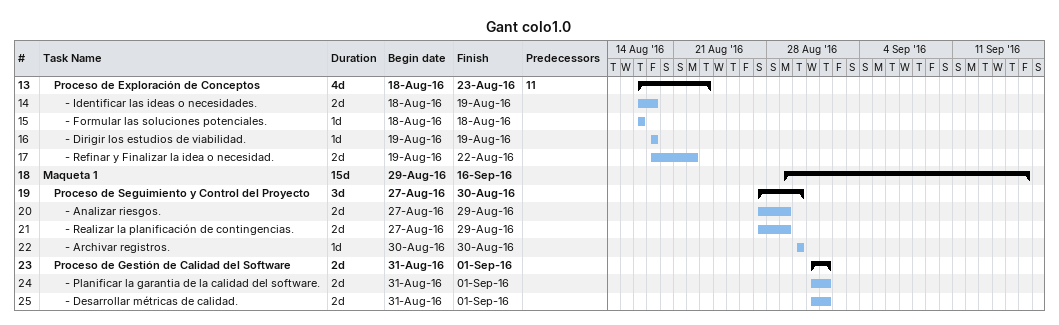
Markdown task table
Gant colo1.0

| ID | Level | Task | Duration | Start | Finish | Predecessors |
|---|---|---|---|---|---|---|
| 13 | 2 | **Proceso de Exploración de Conceptos** | 4d | 2016-08-18 | 2016-08-23 | 11 |
| 14 | 3 | - Identificar las ideas o necesidades. | 2d | 2016-08-18 | 2016-08-19 |  |
| 15 | 3 | - Formular las soluciones potenciales. | 1d | 2016-08-18 | 2016-08-18 |  |
| 16 | 3 | - Dirigir los estudios de viabilidad. | 1d | 2016-08-19 | 2016-08-19 |  |
| 17 | 3 | - Refinar y Finalizar la idea o necesidad. | 2d | 2016-08-19 | 2016-08-22 |  |
| 18 | 1 | **Maqueta 1** | 15d | 2016-08-29 | 2016-09-16 |  |
| 19 | 2 | **Proceso de Seguimiento y Control del Proyecto** | 3d | 2016-08-27 | 2016-08-30 |  |
| 20 | 3 | - Analizar riesgos. | 2d | 2016-08-27 | 2016-08-29 |  |
| 21 | 3 | - Realizar la planificación de contingencias. | 2d | 2016-08-27 | 2016-08-29 |  |
| 22 | 3 | - Archivar registros. | 1d | 2016-08-30 | 2016-08-30 |  |
| 23 | 2 | **Proceso de Gestión de Calidad del Software** | 2d | 2016-08-31 | 2016-09-01 |  |
| 24 | 3 | - Planificar la garantia de la calidad del software. | 2d | 2016-08-31 | 2016-09-01 |  |
| 25 | 3 | - Desarrollar métricas de calidad. | 2d | 2016-08-31 | 2016-09-01 |  |
